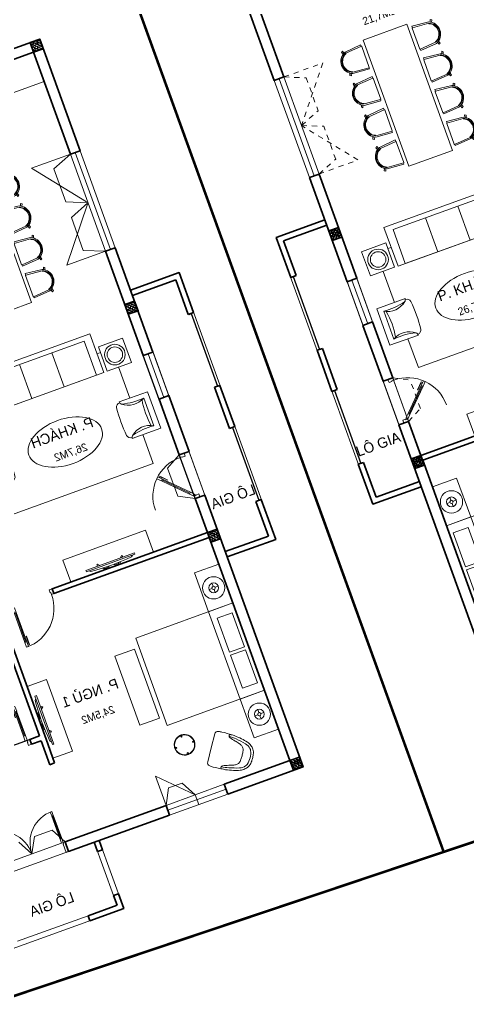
# Model space of a CAD drawing. Header units: metres. Extents: x 568336 to 569219, y 2065964 to 2066430.
# Drawn here: x 568642.65 to 568651.34, y 2066197.8 to 2066216.83 of the extents above; entities that cross this region are included whole.
import ezdxf

# ---------------------------------------------------------------- set-up
doc = ezdxf.new("R2010")
doc.units = ezdxf.units.M
for name, pattern in [('$AUDIT_BAD_LTYPE2', [0]), ('HIDDEN', [0.375, 0.25, -0.125]), ('HIDDEN2', [0.1875, 0.125, -0.0625])]:
    doc.linetypes.add(name, pattern=pattern)
doc.layers.get('0').update_dxf_attribs({"linetype": 'CONTINUOUS'})
doc.layers.get('DEFPOINTS').update_dxf_attribs({"linetype": 'CONTINUOUS'})
for name, color, linetype, lineweight in [('-DIM', 9, 'CONTINUOUS', 13), ('-DOOR', 137, 'CONTINUOUS', 9), ('-FURNITURE', 46, 'CONTINUOUS', 9), ('-HATCH', 8, 'CONTINUOUS', 5), ('-LINE1', 7, 'CONTINUOUS', 18), ('-LINE2', 252, 'CONTINUOUS', 9), ('-STEEL1', 1, 'CONTINUOUS', 35), ('-WALL', 4, 'CONTINUOUS', 35), ('TEXT25', 2, 'CONTINUOUS', 13)]:
    doc.layers.add(name, color=color, linetype=linetype, lineweight=lineweight)
for name, color, linetype in [('-HATCH CONCRETE', 54, 'CONTINUOUS'), ('APOLIC', 7, 'CONTINUOUS'), ('LoLK', 6, 'CONTINUOUS'), ('TIMDUONG', 1, 'CONTINUOUS')]:
    doc.layers.add(name, color=color, linetype=linetype)
doc.styles.add('SVN_AVO_thuong', font='')
doc.styles.add('T1', font='', dxfattribs={"height": 200})
doc.styles.get('SVN_AVO_thuong').set_extended_font_data('SVN-Avo')
doc.styles.get('T1').set_extended_font_data('VNgeometric Light')

# ---------------------------------------------------------------- blocks, each defined once
blk = doc.blocks.new('1800X2000')
at = {"layer": '-FURNITURE'}
blk.add_line((325497.3064970744, 17765.29446492715), (325497.3064973904, 19565.2944651944), dxfattribs=at)
for points in [[(323997.3057774993, 19565.2944651944), (325997.3064971831, 19565.2944651944), (325997.3064971831, 17765.29446484288), (323997.3057774993, 17765.29446484288)], [(325612.9490047574, 19390.79434491032), (325919.0064973457, 19390.79434491032), (325919.0064973457, 18691.29434485664), (325612.9490047574, 18691.29434485664)], [(325612.9490046239, 18629.79434491026), (325919.0064972151, 18629.79434491026), (325919.0064972151, 17946.79434485664), (325612.9490046239, 17946.79434485664)]]:
    blk.add_lwpolyline(points, close=True, dxfattribs=at)
blk = doc.blocks.new('ghe 400')
blk.add_wipeout([(-230.18867924437518, 7.547169807400223), (-200.0000000009204, 309.4339622607183), (-194.44181669050522, 322.2332054417873), (-188.77143577672973, 333.36406349605613), (-230.1886792450075, 347.1698113182533), (-215.09433962401909, 369.81132075100254), (-175.84824801372565, 354.11288410781253), (-147.27426522626547, 387.0010055543705), (-125.46553694424324, 404.94054309733156), (-96.60556802359702, 422.40516945156014), (-61.06395139734923, 436.467637745561), (-31.892588169287592, 442.9389499862957), (1.810754054732115, 445.3084971378314), (25.363171995651783, 443.81574772336876), (48.970076927283344, 439.66838338456614), (69.6070613605525, 433.74376242779385), (91.94279312028607, 424.6786215899938), (114.72942051153655, 412.1693786348003), (126.97826376540934, 403.84447503656156), (140.4397397866892, 393.1503139008121), (154.96338411631473, 379.40719171667274), (166.56400400887833, 366.3365674004458), (175.84824801407558, 354.112884106969), (215.09433962563503, 369.81132075311143), (230.1886792474677, 347.16981131783086), (188.77143577876745, 333.36406349436857), (199.99999996751967, 309.4339623510041), (222.6415094349827, 7.547169807123282), (199.4339622647642, 7.547169809166917), (194.61095721848824, -2.599335857667029e-09), (-194.61095721648053, -4.5497472456190735e-09), (-198.27631863994839, 1.5992463081383903), (-199.4339622650075, 7.5471698091935195)]).dxf.layer = '-LINE2'
at = {"layer": '-FURNITURE', "linetype": 'Continuous'}
for points in [[(-175.8482480105013, 354.1128841089085), (-215.0943396259099, 369.8113207584247), (-230.1886792462319, 347.1698113204911), (-188.7714357730001, 333.3640634976327)], [(175.8482480142266, 354.1128841126338), (215.0943396259099, 369.8113207528368), (230.1886792462319, 347.1698113223538), (188.7714357785881, 333.3640634929761)], [(-199.4339622668922, 7.54716981202364), (-230.1886792425066, 7.547169807367027), (-199.9999999981374, 309.4339622640982)], [(-177.3584905620664, 301.8867924520746), (-169.8113207574934, 301.8867924520746)], [(-177.3584905620664, 301.8867924520746), (-169.8113207574934, 301.8867924520746)], [(177.358490569517, 301.8867924520746), (169.8113207556307, 301.8867924539372)], [(222.6415094323456, 7.547169811092317), (199.9999999962747, 309.4339622640982)], [(199.4339622631669, 7.547169807367027), (222.6415094323456, 7.547169811092317)]]:
    blk.add_lwpolyline(points, dxfattribs=at)
blk.add_lwpolyline([(177.358490569517, 301.8867924520746), (199.5969537682831, 5.373949736356735, -0.4363134021215077), (194.6109572146088, -9.313225746154785e-10), (-194.6109572183341, -2.793967723846436e-09, -0.4363134021215077), (-199.5969537720084, 5.373949742875993), (-177.3584905620664, 301.8867924520746)], format="xyb", dxfattribs=at)
for centre, radius, start, end in [((3.725290298461914e-09, 230.1886792453006), 215.1274386989701, 21.61477901766715, 158.3852210815501), ((-1.862645149230957e-09, 243.5072142081335), 186.7196008241607, 18.21955213301437, 161.7804477656144), ((9.313225746154785e-09, 231.4543435731903), 183.8385555632603, 22.52715178835513, 157.4728481623555)]:
    blk.add_arc(centre, radius, start, end, dxfattribs=at)
blk = doc.blocks.new('ghee')
at = {"layer": '-DIM', "xscale": -0.9999999999999998, "rotation": 179.9999999999999}
blk.add_blockref('ghe 400', (-9.48268585652113, -100.0000000018626), dxfattribs=at)
blk = doc.blocks.new('ban6c 1100x2000')
at = {"layer": '-LINE1', "xscale": 1.104166666672837, "yscale": 1.104166666672837, "zscale": 1.104166666672837, "rotation": 270}
blk.add_blockref('ghee', (-359.8814298537036, -244.637132326694), dxfattribs=at)
at = {"layer": '-FURNITURE'}
blk.add_lwpolyline([(-399.9999999999709, -550.0000000526197), (500.0000000000291, -550), (500, 2050.00000002631), (-400, 2049.99999997369)], close=True, dxfattribs=at)
at = {"layer": '-LINE1', "yscale": 1.104166666672837, "zscale": 1.104166666672837}
for p, xscale, rotation in [((-359.8814298518118, 1717.862867674732), 1.104166666672837, 270), ((459.8814298518118, 1717.862867674732), -1.104166666672837, 90), ((-359.8814298518118, 1063.696201006533), 1.104166666672837, 270), ((459.8814298518118, 1063.696201006533), -1.104166666672837, 90), ((-359.8814298537036, 409.5295343415055), 1.104166666672837, 270), ((459.8814298537036, 409.5295343415055), -1.104166666672837, 90), ((459.8814298537036, -244.637132326694), -1.104166666672837, 90)]:
    blk.add_blockref('ghee', p, dxfattribs=dict(at, xscale=xscale, rotation=rotation))
blk = doc.blocks.new('ghe11asdsdsdsd')
at = {"layer": '-FURNITURE', "ltscale": 5}
for p, q in [((-454.1512245237245, 641.9073886275291), (-454.093361600535, -60.42008052262099)), ((446.9845405295782, 642.5119281820953), (445.2090906954836, -59.49456913078757)), ((339.4434767446655, 74.7769195077999), (-347.9447826922697, 73.86721415390639)), ((445.2090906954836, -59.49456913078757), (-454.093361600535, -60.42008052262099))]:
    blk.add_line(p, q, dxfattribs=at)
for centre, radius, start, end in [((-329.6609394550032, 640.4347183164282), 102.5030657496747, 97.790878171796, 180.4720192216976), ((13.76703277978231, -3057.035900902003), 3815.794779152998, 85.15051378916075, 95.37323135559144), ((322.4963123202615, 643.5363927781655), 102.5030657496747, 359.5521671507362, 82.23330821456577), ((-556.8192392717756, 172.0380743239075), 480.9551723817158, 73.62802494144414, 77.67439557183955), ((-435.3449582978792, 585.5188594441861), 49.99999999999999, 17.29045382422632, 73.62802494144414), ((-752.7215750947944, 311.3200961878028), 469.2846926992153, 329.6029749418909, 39.82713105222346), ((-1717.077797784907, 235.4868877488407), 1378.639231958857, 353.2676599931669, 15.34770349738529), ((744.7327549548354, 311.2790322922665), 469.2468948897888, 140.0381535895592, 210.2652298418676), ((1708.833027020766, 233.2264510887835), 1378.526022415482, 164.5192846221356, 186.6002375866197), ((428.017340289487, 586.1773279104382), 49.99999999999999, 106.2083736517696, 162.5459446768903), ((548.310481298744, 172.35137315467), 480.9551723817158, 102.1620030057203, 106.2083736517696), ((-1.445652381749824, -1576.057105405802), 1730.279692069412, 79.6029490361376, 100.5814174655623)]:
    blk.add_arc(centre, radius, start, end, dxfattribs=at)
blk = doc.blocks.new('GHE600')
at = {"layer": '-FURNITURE'}
for p, q in [((269949.5421851056, 8709.741290517763), (270649.5421851056, 8709.74129051782)), ((269949.5421851289, 8043.074623851076), (270649.5421851289, 8043.074623851135))]:
    blk.add_line(p, q, dxfattribs=at)
for points in [[(270145.5337149384, 9594.84705863762), (270145.5337150262, 10094.84705863762), (270645.5337150262, 10094.84705854984), (270645.5337149384, 9594.847058549843)], [(269849.5421851288, 9526.40795718442), (270649.5421851288, 9526.407957184478), (270649.5421851639, 7226.407957184478), (269849.5421851639, 7226.40795718442)], [(269949.5421851288, 9376.40795718442), (270649.5421851288, 9376.407957184478), (270649.5421851639, 7376.407957184478), (269949.5421851639, 7376.40795718442)], [(270145.5337145109, 7157.96885590817), (270145.5337144231, 6657.96885590817), (270645.5337144231, 6657.968855820392), (270645.5337145109, 7157.968855820392)]]:
    blk.add_lwpolyline(points, close=True, dxfattribs=at)
at = {"layer": '-FURNITURE', "elevation": -1.348764000838661e-08}
for points in [[(271286.9253059005, 9830.321753277356), (270645.53371498, 9832.18215255058)], [(272037.8126997925, 6909.345592938189), (272633.6221192031, 6907.537773812626), (272633.6585346201, 9823.095600669185), (272037.874818299, 9826.334833337169)], [(270262.0588059474, 9594.847058617102), (270262.0583521723, 9526.40795718442)], [(270262.0260181179, 7226.40795718439), (270262.0255643428, 7157.968855887651)], [(270645.5337144685, 6916.624135324557), (271286.6504318018, 6913.272511655086)]]:
    blk.add_lwpolyline(points, dxfattribs=at)
at = {"layer": '-FURNITURE'}
for centre, radius in [((270395.5337149822, 9844.847058593674), 200), ((270395.5337149822, 9844.847058593674), 150), ((270395.5337144671, 6907.968855864223), 200), ((270395.5337144671, 6907.968855864223), 150)]:
    blk.add_circle(centre, radius, dxfattribs=at)
at = {"layer": '-FURNITURE', "extrusion": (0, 0, -1)}
blk.add_ellipse((271661.9002663364, 8365.294462872116), major_axis=(3.669220623812561e-13, 749.5763598198391), ratio=0.5899940615450746, dxfattribs=at)
at = {"layer": '-FURNITURE', "zscale": 0.83397927038413}
for p, xscale, yscale, rotation in [((271659.4476334748, 10145.29901697894, -5.948631914765009e-09), 0.83397927038413, 0.83397927038413, 179.9447021404027), ((271659.4476334748, 6607.516897389956, -5.948631914765009e-09), -0.8339792703841301, 0.8339792703841301, 0.05529785959737722)]:
    blk.add_blockref('ghe11asdsdsdsd', p, dxfattribs=dict(at, xscale=xscale, yscale=yscale, rotation=rotation))
blk = doc.blocks.new('*U210')
at = {"linetype": '$AUDIT_BAD_LTYPE2'}
for p, q in [((134.8528137423857, 56.56854249492379), (559.116882454313, 480.832611206851)), ((573.2590180780439, 466.69047558312), (148.9949493661167, 42.42640687119284))]:
    blk.add_line(p, q, dxfattribs=at)
for points in [[(547.0295477225062, 497.0295477225062), (120.7106781186548, 70.71067811865474)], [(544.974746830582, 494.9747468305819), (573.2590180780439, 466.69047558312), (643.9696961966987, 537.4011537017748), (615.6854249492368, 565.6854249492367), (544.974746830582, 494.9747468305819)], [(120.7106781186548, 70.71067811865474), (148.9949493661167, 42.42640687119284), (78.2842712474619, -28.2842712474619), (50, 0), (120.7106781186548, 70.71067811865474)]]:
    blk.add_lwpolyline(points)
for points in [[(518.6601255723684, 372.1119246041146), (638.5991009923586, 492.0509000241046), (618.6092717556935, 512.0407292607696), (598.6194425190491, 492.0509000241252), (614.6113059083771, 476.0590366347973), (514.6621597250313, 376.1098904514517)], [(0, 0), (50, 0), (50, -40), (60, -40), (60, -99.99999999999272), (0, -99.99999999999272)], [(899.9999999999982, 1.3252863207713e-28), (849.9999999999982, 1.3252863207713e-28), (849.9999999999982, -40.00000000000001), (839.9999999999982, -40.00000000000001), (839.9999999999982, -99.99999999999272), (899.9999999999982, -99.99999999999272)]]:
    blk.add_lwpolyline(points, close=True)
at = {"linetype": '$AUDIT_BAD_LTYPE2', "ltscale": 0.3}
blk.add_arc((50, 0), 799.9999999999982, 0, 90, dxfattribs=at)
blk = doc.blocks.new('12PLMP12')
at = {"color": 0, "linetype": 'ByBlock'}
for p, q in [((-1.25, 0), (-3.75, 0)), ((0, 1.25), (0, 3.75)), ((1.25, 0), (3.75, 0)), ((0, -1.25), (0, -3.75))]:
    blk.add_line(p, q, dxfattribs=at)
for radius in [8.5, 3.75, 1.25]:
    blk.add_circle((0, 0), radius, dxfattribs=at)
blk = doc.blocks.new('18x35')
at = {"layer": '-HATCH'}
h = blk.add_hatch(dxfattribs=at)
h.set_pattern_fill('CHAU-01', color=256, scale=10, angle=-1.272221872585407e-14, pattern_type=2)
h.set_pattern_definition([(49.99999999999999, (0, 0), (71.72601826007535, -6.275213498259527), [7.5, -82.5]), (355, (0, 0), (-13.87513336129999, 75.21921337000119), [6, -66]), (100.4514, (5.977167999997619, -0.5229339999999638), (57.85093817140217, 68.94395420609534), [6.374019000000001, -70.1142112]), (46.18419999999998, (0, 20), (106.7241048625644, -16.55190143290183), [11.25, -123.75]), (96.63559999999998, (8.89367449999554, 18.62066930000003), (93.46627055487036, 97.41178709004416), [9.561028799999994, -105.1713]), (351.1842, (0, 20), (93.46619451336275, 97.41186009253245), [9, -99]), (20.99999999999998, (10, 15), (59.69070521184616, -40.2618890665339), [7.5, -82.5]), (326.0000000000001, (10, 15), (24.33153319215819, 72.5150045046853), [6, -66]), (71.45139999999999, (14.97422329999972, 11.64483940000002), (84.022262858149, 32.25304967099522), [6.374019000000001, -70.1142112]), (37.49999999999998, (0, 0), (1.215985531729074, 33.28938538313115), [0, -65.19999999999999, 0, -67, 0, -66.25]), (7.499999999999987, (0, 0), (26.30695374421487, 39.44117118823602), [0, -38.2, 0, -63.7, 0, -25.25]), (327.5, (-22.30000000000291, 0), (53.3822436172409, -2.255487173437988), [0, -25, 0, -78, 0, -103.5]), (317.5, (-32.30000000000291, 0), (58.31861693423862, 10.01049823323176), [0, -32.5, 0, -51.8, 0, -73.5]), (44.99999999999999, (0, 0), (-30.05203820042826, 30.05203820042828), []), (44.99999999999999, (0, 12.25), (-30.05203820042826, 30.05203820042828), [])])
h.paths.add_polyline_path([(96508.03118051568, 47993.04977023201), (96508.03118051568, 47793.04977023201), (96708.03118051568, 47793.04977023201), (96708.03118051568, 47993.04977023201)])
at = {"layer": '-STEEL1'}
blk.add_lwpolyline([(96508.03118051568, 47793.04977023201), (96708.03118051568, 47793.04977023201), (96708.03118051568, 47993.04977023201), (96508.03118051568, 47993.04977023201)], close=True, dxfattribs=at)
blk = doc.blocks.new('M3-T2')
at = {"layer": '-DOOR'}
for p, q in [((190686.5359101432, -21059.81351750265), (190686.2293719207, -23059.81351750288)), ((190786.7858505555, -21059.81351750265), (190786.479312333, -23059.81351750288)), ((190886.3199074096, -21059.81351750265), (190886.013369187, -23059.81351750288)), ((190786.2719996393, -25209.81750843648), (190786.22089215, -26109.81352381011))]:
    blk.add_line(p, q, dxfattribs=at)
blk.add_lwpolyline([(190686.3315964446, -28159.76859571433), (190686.2719991182, -25209.81750841902), (190886.2720001603, -25209.81750845394), (190886.3315974866, -28159.76859574949)], close=True, dxfattribs=at)
at = {"layer": '-FURNITURE'}
for points in [[(193697.6170717344, -28409.63795295573), (191995.71787201, -28409.637953464), (191995.7178720802, -28859.63854642032), (193697.6170718046, -28859.63854591205)], [(190886.6876587536, -29510.23421942131), (190886.6876585038, -30310.2342191143), (191386.6876585038, -30310.23421920202), (191386.6876587536, -29510.23421950903)]]:
    blk.add_lwpolyline(points, close=True, dxfattribs=at)
at = {"layer": '-HATCH CONCRETE', "color": 251}
for p, q in [((189736.56060155, -24759.52113181485), (189736.56060155, -26259.52333426468)), ((189736.56060155, -27109.51502878817), (189736.56060155, -28609.517231238))]:
    blk.add_line(p, q, dxfattribs=at)
at = {"layer": '-LINE1'}
blk.add_line((188686.827890873, -36259.56361317635), (188687.2145862579, -16759.61038422585), dxfattribs=at)
blk.add_lwpolyline([(190686.7605902585, -29434.52333426468), (189686.7605902585, -29434.52333426468), (189686.5271233772, -23934.52333426468), (190686.5271233772, -23934.52333426468)], close=True, dxfattribs=at)
at = {"layer": '-LINE2', "linetype": 'HIDDEN2', "ltscale": 10}
for p, q in [((190886.3472412247, -21059.81425269965), (191686.3472412247, -21059.81425269965)), ((190886.3472412247, -21059.81425269965), (191286.3472412247, -21220.20299689365)), ((191686.3472412247, -21059.81425269965), (190886.3477094482, -22059.81351170572)), ((191286.3472412247, -21220.20299689365), (191286.3477094482, -21899.42476751171)), ((190886.3477094482, -22059.81351170572), (191286.3477094482, -21899.42476751171)), ((191686.3199074114, -23059.81351750288), (190886.3477094482, -22059.81351170572)), ((190886.3477094482, -22059.81351170572), (191286.3477094482, -22220.20225589972)), ((191286.3199074114, -22899.42477330888), (191286.3477094482, -22220.20225589972)), ((190886.3199074114, -23059.81351750288), (191286.3199074114, -22899.42477330888)), ((190886.3199074114, -23059.81351750288), (191686.3199074114, -23059.81351750288)), ((190886.4000716957, -27259.81564511708), (191186.4000716957, -27420.20438931108)), ((191186.4000716957, -27999.42477333723), (191186.4000716957, -27420.20438931108)), ((190886.4000716957, -28159.81351753123), (191186.4000716957, -27999.42477333723))]:
    blk.add_line(p, q, dxfattribs=at)
at = {"layer": '-WALL'}
for p, q in [((189686.5621434094, -24759.52333426468), (189686.5258018666, -23934.52333426468)), ((190686.5271233772, -23934.52333426468), (189686.5258018666, -23934.52333426468)), ((189796.5621435793, -24759.52476795374), (189796.5306475124, -24044.52333426468)), ((190686.5317927148, -24044.52333426468), (189796.5306475124, -24044.52333426468)), ((189686.5621434094, -24759.52333426468), (189786.5590596905, -24759.51892936503)), ((189796.5621435793, -24759.52476795374), (189686.5621436685, -24759.52943729136)), ((189796.7255702263, -26259.52333426468), (189686.7255702263, -26259.52333426468)), ((189686.7255702263, -26259.52333426468), (189686.7255702263, -27109.52333426468)), ((189796.7255702263, -26259.52333426468), (189796.7255702263, -27109.52333426468)), ((189796.7255702263, -27109.52333426468), (189686.7255702263, -27109.52333426468)), ((189686.7255702263, -28609.52333426468), (189686.7255702263, -29434.52333426468)), ((189796.7255702263, -28609.52333426468), (189686.7255702263, -28609.52333426468)), ((189796.7255702263, -28609.52333426468), (189796.7255702263, -29324.50581540327)), ((189686.7255702263, -29434.52333426468), (190686.2102871755, -29434.36416662713)), ((189796.7255702263, -29324.50581540327), (190686.1927697092, -29324.36416802196))]:
    blk.add_line(p, q, dxfattribs=at)
for points in [[(192787.107135565, -18959.71560437491), (190886.6778491508, -18959.74790426434), (190886.6778491887, -21059.81351750265), (190686.8938519223, -21059.81351750265), (190686.893851924, -18759.74526226716), (192787.1071355723, -18759.75796544639), (192787.107135565, -18959.64540266193)], [(190687.0307817458, -33759.81351750923), (192237.0307817458, -33759.81351750923), (192237.030781746, -33559.81351642506), (190886.7438094887, -33559.81351643387), (190886.6767510287, -28960.23421950905), (194084.1298656537, -28960.23421950903), (194084.1298656363, -28860.23421950903), (190886.6753538549, -28860.23421950903), (190886.4000716957, -28159.81351755709), (190686.6747105275, -28159.81351752228), (190687.0307817458, -33759.81351750923)]]:
    blk.add_lwpolyline(points, dxfattribs=at)
for points in [[(190686.5873136997, -23059.81351750288), (190886.3199074114, -23059.81351750288), (190886.2915736628, -25209.81750843646), (190686.5589799512, -25209.81750843646)], [(190685.91784174, -26109.80782796592), (190886.3017951344, -26109.81920703936), (190886.3017951344, -27259.77997478782), (190685.91784174, -27259.76859571439)]]:
    blk.add_lwpolyline(points, close=True, dxfattribs=at)
blk.add_line((190886.1657672756, -28159.79105666208), (190886.4378230269, -25211.60214925591))
at = {"layer": 'TIMDUONG', "color": 1, "linetype": 'HIDDEN', "ltscale": 10, "const_width": 50}
blk.add_lwpolyline([(188687.2145862579, -16759.61038422585), (197687.1908392906, -16759.61038422585), (197687.2145872116, -36446.76013541222), (188686.828327179, -36237.56837296486)], close=True, dxfattribs=at)
at = {"layer": '-DIM', "xscale": -1, "rotation": 359.9999999899488}
blk.add_blockref('1800X2000', (516883.9941521457, -49875.52874149743), dxfattribs=at)
at = {"layer": '-DOOR', "xscale": -1}
for name, p, rotation in [('GHE600', (201242.7404927271, 245389.4293129573), 89.99999998994852), ('*U210', (190886.4000716957, -28159.81351753123), 270)]:
    blk.add_blockref(name, p, dxfattribs=dict(at, rotation=rotation))
at = {"layer": '-FURNITURE', "extrusion": (0, 0, -1), "xscale": 25.40000000037255, "yscale": 25.40000000037255, "zscale": -25.40000000037254, "rotation": 270}
blk.add_blockref('12PLMP12', (-191136.6876587536, -29908.27301479553), dxfattribs=at)
at = {"layer": '-STEEL1'}
for p in [(94178.86267140834, -72152.62458161754), (94178.86267140834, -76853.11301046403)]:
    blk.add_blockref('18x35', p, dxfattribs=at)
at = {"layer": 'TEXT25'}
for s, height, rotation, style, p in [('21,7M2', 150, 359.9999999899488, 'T1', (192688.3105571661, -20646.50749220088)), ('P. KHÁCH ', 200, 359.9999999899488, 'SVN_AVO_thuong', (192245.409317261, -26180.64328588455)), ('26,7M2', 150, 359.9999999899488, 'T1', (192510.6787141431, -26569.35414519448)), ('LÔ GIA', 200, 1.005123984043621e-08, 'SVN_AVO_thuong', (189736.56060155, -28473.93481329399))]:
    blk.add_text(s, height=height, rotation=rotation, dxfattribs=dict(at, style=style)).set_placement(p)
at = {"layer": '-FURNITURE'}
blk.add_blockref('ban6c 1100x2000', (192974.2938016267, -22959.33989253521), dxfattribs=at)
blk = doc.blocks.new('XR.MB.LM123$0$tvi 1')
blk.add_lwpolyline([(28.54445810673496, -2.291926648467779e-10), (28.54445810673496, -999.9999999999964), (-7.275957614183426e-12, -1000), (0, 0)], close=True)
for points in [[(28.54445810680045, -50.31958968611434), (52.37372755713295, -80.86315460130209)], [(-24.09820395050338, -235.5599978379832), (-39.09879504836863, -251.7939635238108)], [(0, -284.7849796677438), (-39.09879504836863, -251.7939635238108)], [(0, -255.9952397129928), (-24.09820395050338, -235.5599978379832)], [(69.66229681991535, -315.0836646851385), (111.1934016081432, -350.2927865858655), (111.193401608034, -649.712917566063), (69.68611289083492, -684.9110379843005)], [(89.09002233762294, -445.7449799550195), (89.09002233762294, -359.9578938602899), (70.91298945683957, -344.6203678706661)], [(89.09002233768115, -554.2550200447404), (89.09002233773936, -640.0421061392371), (70.91298945678864, -655.3796321293303)], [(89.09002233762294, -445.7449799550195), (73.49991829216015, -445.7449799550232)], [(89.09002233768115, -554.2550200447404), (73.49991829216015, -554.2550200447404)], [(0, -715.2150203320198), (-39.09879504836863, -748.2060364759491)], [(-24.09820395050338, -764.4400021620095), (-39.09879504836863, -748.2060364759491)], [(0, -744.004760287), (-24.09820395050338, -764.4400021620095)], [(28.54445810674224, -949.680410313882), (52.37372755713295, -919.1368453984578)]]:
    blk.add_lwpolyline(points)
blk.add_arc((-4025.16618952866, -499.9999999999964), 4099.025185406737, 354.1310878512652, 5.868912148527433)
blk = doc.blocks.new('*U152')
at = {"linetype": '$AUDIT_BAD_LTYPE2'}
for p, q in [((70, 100), (70, 699.9999999999982)), ((90, 699.9999999999982), (90, 100))]:
    blk.add_line(p, q, dxfattribs=at)
for points in [[(50, 699.9999999999982), (90, 699.9999999999982), (90, 799.9999999999982), (50, 799.9999999999982), (50, 699.9999999999982)], [(50, 702.9059272893337), (50, 100)], [(50, 100), (90, 100), (90, 0), (50, 0), (50, 100)]]:
    blk.add_lwpolyline(points)
for points in [[(118.2698876160139, 594.5156181119073), (118.2698876160139, 764.1349438079906), (90, 764.1349438079906), (90, 735.8650561920058), (112.6159100928053, 735.8650561920058), (112.6159100928053, 594.5156181119073)], [(0, 0), (50, 0), (50, -40), (60, -40), (60, -99.99999999999272), (0, -99.99999999999272)], [(899.9999999999982, 1.3252863207713e-28), (849.9999999999982, 1.3252863207713e-28), (849.9999999999982, -40.00000000000001), (839.9999999999982, -40.00000000000001), (839.9999999999982, -99.99999999999272), (899.9999999999982, -99.99999999999272)]]:
    blk.add_lwpolyline(points, close=True)
at = {"linetype": '$AUDIT_BAD_LTYPE2', "ltscale": 0.3}
blk.add_arc((50, 0), 799.9999999999982, 0, 90, dxfattribs=at)
blk = doc.blocks.new('*U18')
at = {"linetype": '$AUDIT_BAD_LTYPE2'}
for p, q in [((70, 100), (69.99999999999999, 599.9999999999982)), ((89.99999999999999, 599.9999999999982), (90, 100))]:
    blk.add_line(p, q, dxfattribs=at)
for points in [[(49.99999999999999, 599.9999999999982), (89.99999999999999, 599.9999999999982), (89.99999999999999, 699.9999999999982), (49.99999999999999, 699.9999999999982), (49.99999999999999, 599.9999999999982)], [(49.99999999999999, 602.9059272893337), (50, 100)], [(50, 100), (90, 100), (90, 0), (50, 0), (50, 100)]]:
    blk.add_lwpolyline(points)
for points in [[(118.2698876160139, 494.5156181119073), (118.2698876160139, 664.1349438079906), (89.99999999999999, 664.1349438079906), (89.99999999999999, 635.8650561920058), (112.6159100928053, 635.8650561920058), (112.6159100928053, 494.5156181119073)], [(0, 0), (50, 0), (50, -40), (60, -40), (60, -100.0001724930698), (0, -100.0001724930698)], [(799.9999999999982, 7.105427357601134e-15), (749.9999999999982, 7.105427357601134e-15), (749.9999999999982, -40), (739.9999999999982, -40), (739.9999999999982, -100.0001724930698), (799.9999999999982, -100.0001724930698)]]:
    blk.add_lwpolyline(points, close=True)
at = {"linetype": '$AUDIT_BAD_LTYPE2', "ltscale": 0.3}
blk.add_arc((50, 0), 699.9999999999982, 0, 90, dxfattribs=at)
blk = doc.blocks.new('*U245')
for points in [[(21.73011238398614, 627.6337999295927), (21.73011238398614, 797.2531256256759), (50.00000000000001, 797.2531256256759), (50.00000000000001, 768.9832380096911), (27.38408990719474, 768.9832380096911), (27.38408990719474, 627.6337999295927)], [(0, 0), (50, 0), (50, -40), (60, -40), (60, -245.9999999543969), (0, -245.9999999543969)], [(1721.999999998998, 0), (1671.999999998998, 0), (1671.999999998998, -40), (1661.999999998998, -40), (1661.999999998998, -245.9999999543969), (1721.999999998998, -245.9999999543969)]]:
    blk.add_lwpolyline(points, close=True)
for points in [[(50.00000000000001, 733.1181818176835), (90.00000000000003, 733.1181818176835), (90.00000000000003, 833.1181818176835), (50.00000000000001, 833.1181818176835), (50.00000000000001, 733.1181818176835)], [(50.00000000000001, 736.0241091070191), (50, 100)], [(1671.999999998998, 688.881818181314), (1631.999999998998, 688.881818181314), (1631.999999998998, 788.881818181314), (1671.999999998998, 788.881818181314), (1671.999999998998, 688.881818181314)], [(1671.999999998998, 691.7877454706495), (1671.999999998998, 100)], [(50, 100), (90, 100), (90, 0), (50, 0), (50, 100)], [(1671.999999998998, 100), (1631.999999998998, 100), (1631.999999998998, 0), (1671.999999998998, 0), (1671.999999998998, 100)]]:
    blk.add_lwpolyline(points)
at = {"ltscale": 0.3}
for points in [[(883.1181818176836, 0, 0.4142135623730951), (50, 833.1181818176835, 0.4142135623730951)], [(883.1181818176838, 0, -0.4142135623730951), (1671.999999998998, 788.8818181813142, -0.4142135623730951)]]:
    blk.add_lwpolyline(points, format="xyb", dxfattribs=at)
at = {"layer": 'APOLIC', "linetype": '$AUDIT_BAD_LTYPE2'}
for p, q in [((70, 100), (70.00000000000003, 733.1181818176835)), ((90.00000000000003, 733.1181818176835), (90, 100)), ((1631.999999998998, 688.881818181314), (1631.999999998998, 100)), ((1651.999999998998, 100), (1651.999999998998, 688.881818181314))]:
    blk.add_line(p, q, dxfattribs=at)
blk = doc.blocks.new('A$C7D524948')
at = {"layer": '-FURNITURE'}
for points in [[(-1.862645149230957e-09, 824.9500000011176, 0.02374928999430728), (-77.15000000130385, 820, 0.1110396266945436), (-175.0999999996275, 786.1500000022352, 0.08516816991690027), (-234.9500000011176, 733.25, 0.08855014736123698), (-281.5499999988824, 649.3499999996275, 0.02790636319614463), (-315.9500000011176, 525.5999999996275, 0.02834164487538841), (-340.4000000022352, 372.8000000007451, 0.04711987010175965), (-341.0999999996275, 283.4000000003725, 0.5135274654112972), (-284.5500000007451, 299.9500000011176, 0.05957759956988055), (-242.5500000026077, 413.6500000003725, -0.03446512451505389), (-213.1500000003725, 507.4499999992549, -0.05927668371543007), (-182.7500000009313, 564.2999999988824, -0.1661460996977688), (-133.4500000011176, 600.4000000003725, -0.0525641271264061), (-75.80000000074506, 611.9500000011176, -0.02855401869774651), (-1.862645149230957e-09, 614.6500000003725, -3.543335205159532)], [(-0.5500000007450581, 774.1500000003725, 0.1055837687742558), (-137.8000000007451, 751.3000000007451, 0.08397584501256396), (-176, 728.25, 0.1493020227225411), (-241.2000000011176, 626.1999999992549, 0.02490854660583826), (-289.25, 424.1500000003725, 0.02643887537121914), (-306.5679914960638, 278.4068524483591, -0.8863330528017872)], [(-0.5500000007450581, 774.1500000003725, -0.1055837687742558), (136.6999999992549, 751.3000000007451, -0.08397584501256396), (174.8999999985099, 728.2500000018626, -0.1493020227225411), (240.0999999986961, 626.1999999992549, -0.02490854660583826), (288.1499999975786, 424.1500000003725, -0.02643887537121914), (305.467991495505, 278.4068524483591, 0.8863330528017872)], [(-1.862645149230957e-09, 824.9500000011176, -0.02374928999430728), (77.14999999850988, 820.0000000018626, -0.1110396266945436), (175.0999999986961, 786.1500000003725, -0.08516816991690027), (234.9499999992549, 733.25, -0.08855014736123698), (281.5499999988824, 649.3499999996275, -0.02790636319614463), (315.9500000011176, 525.5999999996275, -0.02834164487538841), (340.3999999985099, 372.8000000007451, -0.04711987010175965), (341.0999999996275, 283.4000000022352, -0.5135274654112972), (284.5500000007451, 299.9499999992549, -0.05957759956988055), (242.5499999988824, 413.6499999985099, 0.03446512451505389), (213.1499999994412, 507.4500000011176, 0.05927668371543007), (182.75, 564.3000000007451, 0.1661460996977688), (133.4499999983236, 600.4000000003725, 0.0525641271264061), (75.79999999888241, 611.9499999992549, 0.02855401869774651), (-1.862645149230957e-09, 614.6500000003725, 3.543335205159532)], [(-342.8562581948936, 328.1164919566363, 0.02267140514630937), (-350.039135296829, 124.5, 0.01212164544072816), (-345.6391352973878, 57.0500000026077, 0.4055082152921144), (-279.3891352973878, 0), (0, 0)], [(342.8562581939623, 328.1164919547737, -0.02267140514630937), (350.0391352958977, 124.5, -0.01212164544072816), (345.6391352955252, 57.05000000074506, -0.4055082152921144), (279.3891352964565, 0), (0, 0)]]:
    blk.add_lwpolyline(points, format="xyb", dxfattribs=at)
blk = doc.blocks.new('tbl1')
at = {"layer": '-FURNITURE'}
for points in [[(-19.7318235830171, 199.0618887953169), (-20.00000000081491, 202.1778609547764), (19.99999999918509, 202.1778609547764), (19.73182358138729, 199.0618887953169), (-8.149072527885437e-10, 200.1778609545727)], [(-202.1778609555913, -20), (-202.1778609555913, 20), (-199.0618887961609, 19.7318235822022), (-200.1778609553294, 9.313225746154785e-10), (-199.0618887961609, -19.73182358033955)], [(202.1778609539615, -20), (199.0618887945311, -19.73182358033955), (200.1778609537287, 9.313225746154785e-10), (200.2090254699579, 19.83055200098897), (202.1778609539615, 20)], [(19.99999999918509, -202.1778609547764), (-20.00000000081491, -202.1778609547764), (-19.7318235830171, -199.061888795346), (-8.149072527885437e-10, -200.1778609546018), (19.73182358138729, -199.061888795346)]]:
    blk.add_hatch(color=256, dxfattribs=at).paths.add_polyline_path(points, flags=0)
at = {"layer": '-FURNITURE', "flags": 128}
for points in [[(-19.7318235830171, 199.061888795346), (-20.00000000081491, 202.1778609547764), (-8.149072527885437e-10, 202.1778609547764), (19.99999999918509, 202.1778609547764), (19.73182358138729, 199.061888795346)], [(-202.1778609555913, 0), (-202.1778609555913, 20), (-199.0618887961609, 19.7318235822022)], [(202.1778609539615, 0), (202.1778609539615, 20), (199.0618887945311, 19.7318235822022)], [(-19.7318235830171, -199.061888795346), (-20.00000000081491, -202.1778609547764), (-8.149072527885437e-10, -202.1778609547764), (19.99999999918509, -202.1778609547764), (19.73182358138729, -199.061888795346)]]:
    blk.add_lwpolyline(points, dxfattribs=at)
for points in [[(14.99999999918509, 193), (-15.00000000081491, 193), (-5.000000000814907, 163), (-8.149072527885437e-10, 163), (4.999999999185093, 163)], [(-193.0000000008149, -15), (-193.0000000008149, 15), (-163.0000000008149, 5), (-163.0000000008149, 0), (-163.0000000008149, -5)], [(192.9999999991851, -15), (192.9999999991851, 15), (162.9999999991851, 5), (162.9999999991851, 0), (162.9999999991851, -5)], [(14.99999999918509, -193), (-15.00000000081491, -193), (-5.000000000814907, -163), (-8.149072527885437e-10, -163), (4.999999999185093, -163)]]:
    blk.add_lwpolyline(points, close=True, dxfattribs=at)
at = {"layer": '-FURNITURE'}
for radius in [200.0000000000002, 193.0000000000002]:
    blk.add_circle((-8.149072527885437e-10, 0), radius, dxfattribs=at)
for radius, start, end in [(199.9999999999999, 90, 270), (199.9999999999998, 270, 90)]:
    blk.add_arc((0, 0), radius, start, end, dxfattribs=at)
blk = doc.blocks.new('M3-T2.1')
at = {"layer": '-DOOR'}
for p, q in [((568639.1162211255, 2066212.589417768), (568639.79622785, 2066210.708569303)), ((568639.2104933723, 2066212.623517533), (568639.8905000975, 2066210.742669068)), ((568639.3040924221, 2066212.657373793), (568639.9840991469, 2066210.776525328)), ((568640.6216236122, 2066208.720794787), (568640.9277069394, 2066207.874446261)), ((568647.9105419689, 2066202.477877258), (568649.2270629066, 2066202.954083747)), ((568647.9785714676, 2066202.289802838), (568649.295092405, 2066202.766009327)), ((568644.8263912441, 2066201.362266468), (568645.9544517649, 2066201.770621289)), ((568644.8601216448, 2066201.26812627), (568645.9885760718, 2066201.676281396)), ((568644.8604059939, 2066201.268229259), (568645.988466514, 2066201.67658408)), ((568644.894420743, 2066201.174192049), (568646.0224812634, 2066201.58254687)), ((568645.3904215051, 2066201.566443879), (568645.4584977976, 2066201.378386399))]:
    blk.add_line(p, q, dxfattribs=at)
blk.add_lwpolyline([(568641.5310609099, 2066205.912748616), (568640.5275864017, 2066208.686780038), (568640.7156608223, 2066208.754809537), (568641.7191353305, 2066205.980778114)], close=True, dxfattribs=at)
blk.add_lwpolyline([(568644.8260989864, 2066201.362185345), (568645.9545534137, 2066201.770340471), (568646.0225829119, 2066201.582266051), (568644.8941284853, 2066201.174110925)], dxfattribs=at)
at = {"layer": '-FURNITURE'}
blk.add_line((568641.1913159464, 2066214.935085465), (568638.7942206552, 2066214.068018106), dxfattribs=at)
for points in [[(568644.4477821866, 2066206.702059647), (568642.8473636652, 2066206.123162901), (568643.0004302389, 2066205.699994899), (568644.60084876, 2066206.278891644)], [(568646.6766782503, 2066203.739999846), (568646.1748494923, 2066205.127356135), (568646.5509988889, 2066205.263415334), (568647.0528276472, 2066203.876059045)], [(568642.178827656, 2066204.710959035), (568642.4509456498, 2066203.958661356), (568642.9211316989, 2066204.128735103), (568642.6490137058, 2066204.881032782)], [(568644.4887965955, 2066204.490161898), (568644.8649454345, 2066204.626220895), (568645.3492953619, 2066203.287186598), (568644.9731465233, 2066203.151127602)], [(568643.3353291303, 2066201.5136939), (568643.0632111367, 2066202.265991579), (568643.5333971856, 2066202.436065325), (568643.8055151796, 2066201.683767646)]]:
    blk.add_lwpolyline(points, close=True, dxfattribs=at)
at = {"layer": '-HATCH'}
blk.add_line((568647.1677500422, 2066204.441991581), (568647.9199124877, 2066204.714483119), dxfattribs=at)
at = {"layer": '-HATCH CONCRETE', "color": 251}
for p, q in [((568639.4813371187, 2066208.787184236), (568639.9915591069, 2066207.376624017)), ((568640.2806816499, 2066206.577315544), (568640.7909036372, 2066205.166755326))]:
    blk.add_line(p, q, dxfattribs=at)
at = {"layer": '-LINE1'}
blk.add_lwpolyline([(568641.9650689515, 2066204.714150748), (568641.0246968532, 2066204.374003255), (568639.1536661, 2066209.545970384), (568640.0940381982, 2066209.886117876)], close=True, dxfattribs=at)
for points in [[(568647.3861401116, 2066202.075530391), (568647.8623466003, 2066200.759009453), (568650.4953884757, 2066201.711422432), (568650.0191819863, 2066203.027943369)], [(568647.4801773205, 2066202.10954514), (568647.8543395628, 2066201.075135832)], [(568648.4865923205, 2066201.091149908), (568649.8501318628, 2066201.584363771)]]:
    blk.add_lwpolyline(points, dxfattribs=at)
at = {"layer": '-LINE2', "linetype": 'HIDDEN2', "ltscale": 10}
for p, q in [((568639.3041183762, 2066212.657382399), (568640.0564160552, 2066212.929500393)), ((568640.0564160552, 2066212.929500393), (568639.6442660568, 2066211.717011157)), ((568639.3041183762, 2066212.657382399), (568639.7348230449, 2066212.642616297)), ((568639.7348230449, 2066212.642616297), (568639.9658590672, 2066212.003895254)), ((568639.6442660568, 2066211.717011157), (568639.9658590672, 2066212.003895254)), ((568639.6442660568, 2066211.717011157), (568640.0749707255, 2066211.702245054)), ((568641.4130829826, 2066206.827092051), (568641.7497504419, 2066206.778311198)), ((568641.9467708024, 2066206.23362851), (568641.7497504419, 2066206.778311198)), ((568641.7192150017, 2066205.980759162), (568641.9467708024, 2066206.23362851)), ((568648.5518671854, 2066202.709689716), (568648.6006480376, 2066203.046357175)), ((568648.2991538877, 2066202.937301963), (568647.9593333753, 2066202.814518347)), ((568648.5520232359, 2066202.709746162), (568648.2991538877, 2066202.937301963)), ((568647.9105522325, 2066202.477848884), (568647.9593333753, 2066202.814518347)), ((568645.7504648112, 2066202.334563826), (568645.3904215051, 2066201.566443879)), ((568645.9545533061, 2066201.770340567), (568645.7504648112, 2066202.334563826)), ((568645.3904215051, 2066201.566443879), (568645.4392023569, 2066201.903111338)), ((568645.701683959, 2066201.997896367), (568645.4392023569, 2066201.903111338)), ((568645.9545533061, 2066201.770340567), (568645.701683959, 2066201.997896367))]:
    blk.add_line(p, q, dxfattribs=at)
at = {"layer": '-WALL'}
for p, q in [((568640.0940381982, 2066209.886117876), (568639.1536648567, 2066209.545969934)), ((568640.1314588133, 2066209.782678534), (568639.2945265688, 2066209.479946875)), ((568639.4343207129, 2066208.770175315), (568639.1536648567, 2066209.545969934)), ((568639.5377621311, 2066208.80759019), (568639.2945265688, 2066209.479946875)), ((568639.4343207129, 2066208.770175315), (568639.5283535242, 2066208.804193158)), ((568639.5377621311, 2066208.80759019), (568639.4343227888, 2066208.770169576)), ((568640.048136564, 2066207.397088981), (568639.9446956331, 2066207.359672756)), ((568639.9446956331, 2066207.359672756), (568640.2338210016, 2066206.560356473)), ((568640.048136564, 2066207.397088981), (568640.3372619324, 2066206.597772697)), ((568646.0347757554, 2066206.690591438), (568646.919214793, 2066204.246116182)), ((568646.979558992, 2066204.374284519), (568646.1291447564, 2066206.724726202)), ((568640.3372619324, 2066206.597772697), (568640.2338210016, 2066206.560356473)), ((568640.8474831709, 2066205.187214549), (568640.7440422399, 2066205.149798325)), ((568640.7440422399, 2066205.149798325), (568641.024663921, 2066204.373991344)), ((568640.8474831709, 2066205.187214549), (568641.0906826693, 2066204.514864973)), ((568641.0906826693, 2066204.514864973), (568641.9270646251, 2066204.817548211)), ((568641.024663921, 2066204.373991344), (568641.9644973213, 2066204.714113241)), ((568646.979558992, 2066204.374284519), (568647.1676334115, 2066204.442314017)), ((568647.1676334115, 2066204.442314017), (568647.2016481608, 2066204.348276807)), ((568646.9191839397, 2066204.246105021), (568646.919214793, 2066204.246116182)), ((568646.9191839397, 2066204.246105021), (568647.0872746897, 2066203.782178202)), ((568647.0135737413, 2066204.280247309), (568647.2016481608, 2066204.348276807)), ((568647.0135737413, 2066204.280247309), (568647.1814159444, 2066203.816230586)), ((568647.0872746897, 2066203.782178202), (568647.1814159444, 2066203.816230586)), ((568647.9105498774, 2066202.477855394), (568645.9545534137, 2066201.770340471)), ((568647.9785714676, 2066202.289802838), (568647.9105419689, 2066202.477877258)), ((568647.9785714676, 2066202.289802838), (568647.9105419689, 2066202.477877258)), ((568647.9785714676, 2066202.289802838), (568647.9105419689, 2066202.477877258)), ((568646.0225829119, 2066201.582266051), (568647.9785714676, 2066202.289802838)), ((568646.0225829119, 2066201.582266051), (568647.9785714676, 2066202.289802838)), ((568647.544865537, 2066201.930708033), (568647.4802375135, 2066202.109378732)), ((568647.4508283273, 2066201.896693284), (568647.3862003039, 2066202.075363983)), ((568647.544865537, 2066201.930708033), (568647.4508283273, 2066201.896693284)), ((568645.9545534137, 2066201.770340471), (568646.0225829119, 2066201.582266051)), ((568646.6319572881, 2066201.802694543), (568646.7259944985, 2066201.836709292)), ((568647.8543395628, 2066201.075135832), (568647.760302353, 2066201.041121082)), ((568647.8623466003, 2066200.759009453), (568647.760302353, 2066201.041121082)), ((568647.922369061, 2066200.887061412), (568647.8543395628, 2066201.075135832)), ((568648.5206070696, 2066200.997112697), (568647.8623466003, 2066200.759009453)), ((568648.4865923205, 2066201.091149908), (568647.922369061, 2066200.887061412)), ((568648.5206070696, 2066200.997112697), (568648.4865923205, 2066201.091149908))]:
    blk.add_line(p, q, dxfattribs=at)
for points in [[(568640.3771966575, 2066215.278795284), (568638.5900969689, 2066214.632338654), (568639.3044290207, 2066212.657495546), (568639.1165577243, 2066212.589539521), (568638.3341952749, 2066214.752459532), (568640.3091815689, 2066215.466829868), (568640.3771727788, 2066215.2788613)], [(568643.4365596415, 2066200.646860448), (568644.8941363937, 2066201.17408906), (568644.8261068952, 2066201.362163481), (568643.5563347016, 2066200.902866754), (568641.9917362779, 2066205.228159979), (568644.9985319732, 2066206.315765638), (568644.9645172243, 2066206.409802848), (568641.9577202152, 2066205.322196714), (568641.7192150017, 2066205.980759162), (568641.5313988447, 2066205.912823082), (568643.4365596415, 2066200.646860448)]]:
    blk.add_lwpolyline(points, dxfattribs=at)
blk.add_lwpolyline([(568640.8333828126, 2066207.840333787), (568641.0218221615, 2066207.908483185), (568641.4129784331, 2066206.827092165), (568641.2245390839, 2066206.758942767)], close=True, dxfattribs=at)
blk.add_line((568641.718987029, 2066205.980700586), (568640.7164237988, 2066208.753187715))
at = {"layer": 'DEFPOINTS', "color": 2}
blk.add_lwpolyline([(568646.1291447564, 2066206.724726202), (568648.2921998526, 2066207.507137512), (568649.1424175736, 2066205.156624747), (568646.9793624778, 2066204.374213436)], close=True, dxfattribs=at)
at = {"layer": 'TIMDUONG', "color": 1, "linetype": 'HIDDEN', "ltscale": 10, "const_width": 0.05}
blk.add_lwpolyline([(568635.7735817512, 2066215.953206084), (568644.2370668943, 2066219.014086968), (568650.7947024738, 2066200.896552743), (568642.3986593969, 2066197.637111241)], close=True, dxfattribs=at)
at = {"layer": '-DIM', "xscale": -0.001, "yscale": 0.001, "zscale": 0.001, "rotation": 19.8858603407078}
blk.add_blockref('1800X2000', (568955.6648027019, 2066296.447170597), dxfattribs=at)
at = {"layer": '-DOOR'}
for name, p, xscale, yscale, zscale, rotation in [('*U210', (568641.7192150017, 2066205.980759162), -0.0009999999999999998, 0.0009999999999999998, 0.0009999999999999998, 289.8858603507591), ('*U152', (568645.8448668618, 2066206.621898381), 0.001, 0.001, 0.001, 199.885860350759), ('*U18', (568647.167633353, 2066204.442314179), 0.001, 0.001, 0.001, 19.88586035075901), ('*U245', (568649.2270629066, 2066202.954083747), -0.000813008130081301, 0.000813008130081301, 0.000813008130081301, 19.88586035075904)]:
    blk.add_blockref(name, p, dxfattribs=dict(at, xscale=xscale, yscale=yscale, zscale=zscale, rotation=rotation))
at = {"layer": '-FURNITURE', "extrusion": (0, 0, -1)}
for name, p, xscale, yscale, zscale, rotation in [('XR.MB.LM123$0$tvi 1', (-568644.2345878945, 2066206.26461909), -0.0009999999999999996, 0.0009999999999999996, 0.0009999999999999998, 70.11782937164936), ('XR.MB.LM123$0$tvi 1', (-568646.863308161, 2066204.07320186), 0.001, 0.001, 0.001, 160.1104499268326), ('12PLMP12', (-568642.5493125792, 2066204.421691331), 0.02540000000037256, 0.02540000000037256, -0.02540000000037255, 250.114139649241)]:
    blk.add_blockref(name, p, dxfattribs=dict(at, xscale=xscale, yscale=yscale, zscale=zscale, rotation=rotation))
at = {"layer": '-FURNITURE'}
for name, p, xscale, yscale, zscale, rotation in [('12PLMP12', (568643.4350302578, 2066201.97303535), 0.02540000000083851, 0.02540000000083851, 0.02540000000083851, 109.8858603780696), ('A$C7D524948', (568644.5694513049, 2066202.065902818), 0.001, 0.001, 0.001, 144.0077800992204)]:
    blk.add_blockref(name, p, dxfattribs=dict(at, xscale=xscale, yscale=yscale, zscale=zscale, rotation=rotation))
at = {"layer": '-STEEL1', "xscale": 0.001, "yscale": 0.001, "zscale": 0.001, "rotation": 19.88638338254272}
for p in [(568563.9061626634, 2066136.793490387), (568565.7429474969, 2066131.715658111), (568567.3418471992, 2066127.295464539), (568568.940437655, 2066122.876125885)]:
    blk.add_blockref('18x35', p, dxfattribs=at)
at = {"layer": '-WALL', "xscale": 0.001, "yscale": 0.001, "zscale": 0.001, "rotation": 19.88586035075901}
blk.add_blockref('tbl1', (568644.9280382504, 2066202.442844748), dxfattribs=at)
at = {"layer": 'TEXT25'}
for s, height, style, p in [('P. KHÁCH ', 0.2, 'SVN_AVO_thuong', (568642.323979587, 2066208.304179213)), ('26,7M2', 0.15, 'T1', (568642.7056505503, 2066208.028877086)), ('LÔ GIA', 0.2, 'SVN_AVO_thuong', (568640.7447856173, 2066205.294253248)), ('P. NGỦ 1', 0.2, 'SVN_AVO_thuong', (568645.1882219128, 2066204.098455139)), ('24,5M2', 0.15, 'T1', (568645.5554131991, 2066203.779352556)), ('LÔ GIA', 0.2, 'SVN_AVO_thuong', (568648.4981312037, 2066201.465893445))]:
    blk.add_text(s, height=height, rotation=19.88586035641912, dxfattribs=dict(at, style=style)).set_placement(p)
at = {"layer": '-FURNITURE', "xscale": 0.001, "yscale": 0.001, "zscale": 0.001, "rotation": 19.88586035075901}
blk.add_blockref('ban6c 1100x2000', (568641.9136839476, 2066211.581331274), dxfattribs=at)
at = {"layer": '-LINE2', "linetype": 'HIDDEN2', "ltscale": 10}
for p, q in [((568640.736685086, 2066211.04874759), (568639.6442660568, 2066211.717011157)), ((568640.3059804172, 2066211.063513693), (568640.0749707255, 2066211.702245054)), ((568639.9843874068, 2066210.776629597), (568640.3059804172, 2066211.063513693)), ((568639.9843874068, 2066210.776629597), (568640.736685086, 2066211.04874759))]:
    blk.add_line(p, q, dxfattribs=at)
at = {"layer": '-WALL'}
blk.add_lwpolyline([(568639.7965644491, 2066210.708691056), (568639.9843874068, 2066210.776629597), (568640.7156792283, 2066208.754816195), (568640.5278562708, 2066208.686877653)], close=True, dxfattribs=at)
at = {"layer": '-DOOR', "xscale": -0.001, "yscale": 0.001, "zscale": 0.001, "rotation": 109.8858603407075}
blk.add_blockref('GHE600', (568558.410939602, 2066466.741517886), dxfattribs=at)

msp = doc.modelspace()

# ---------------------------------------------------------------- block references
at = {"layer": '-DIM', "xscale": 0.001, "yscale": 0.001, "zscale": 0.001, "rotation": 19.88289198407213}
msp.add_blockref('M3-T2', (568461.0978559955, 2066170.602413189), dxfattribs=at)

# ---------------------------------------------------------------- next in the draw order: block references
at = {"layer": 'LoLK', "xscale": -1, "rotation": 39.76827858219413}
msp.add_blockref('M3-T2.1', (2327444.981189129, 841794.6789989083), dxfattribs=at)

doc.saveas('drawing.dxf')
